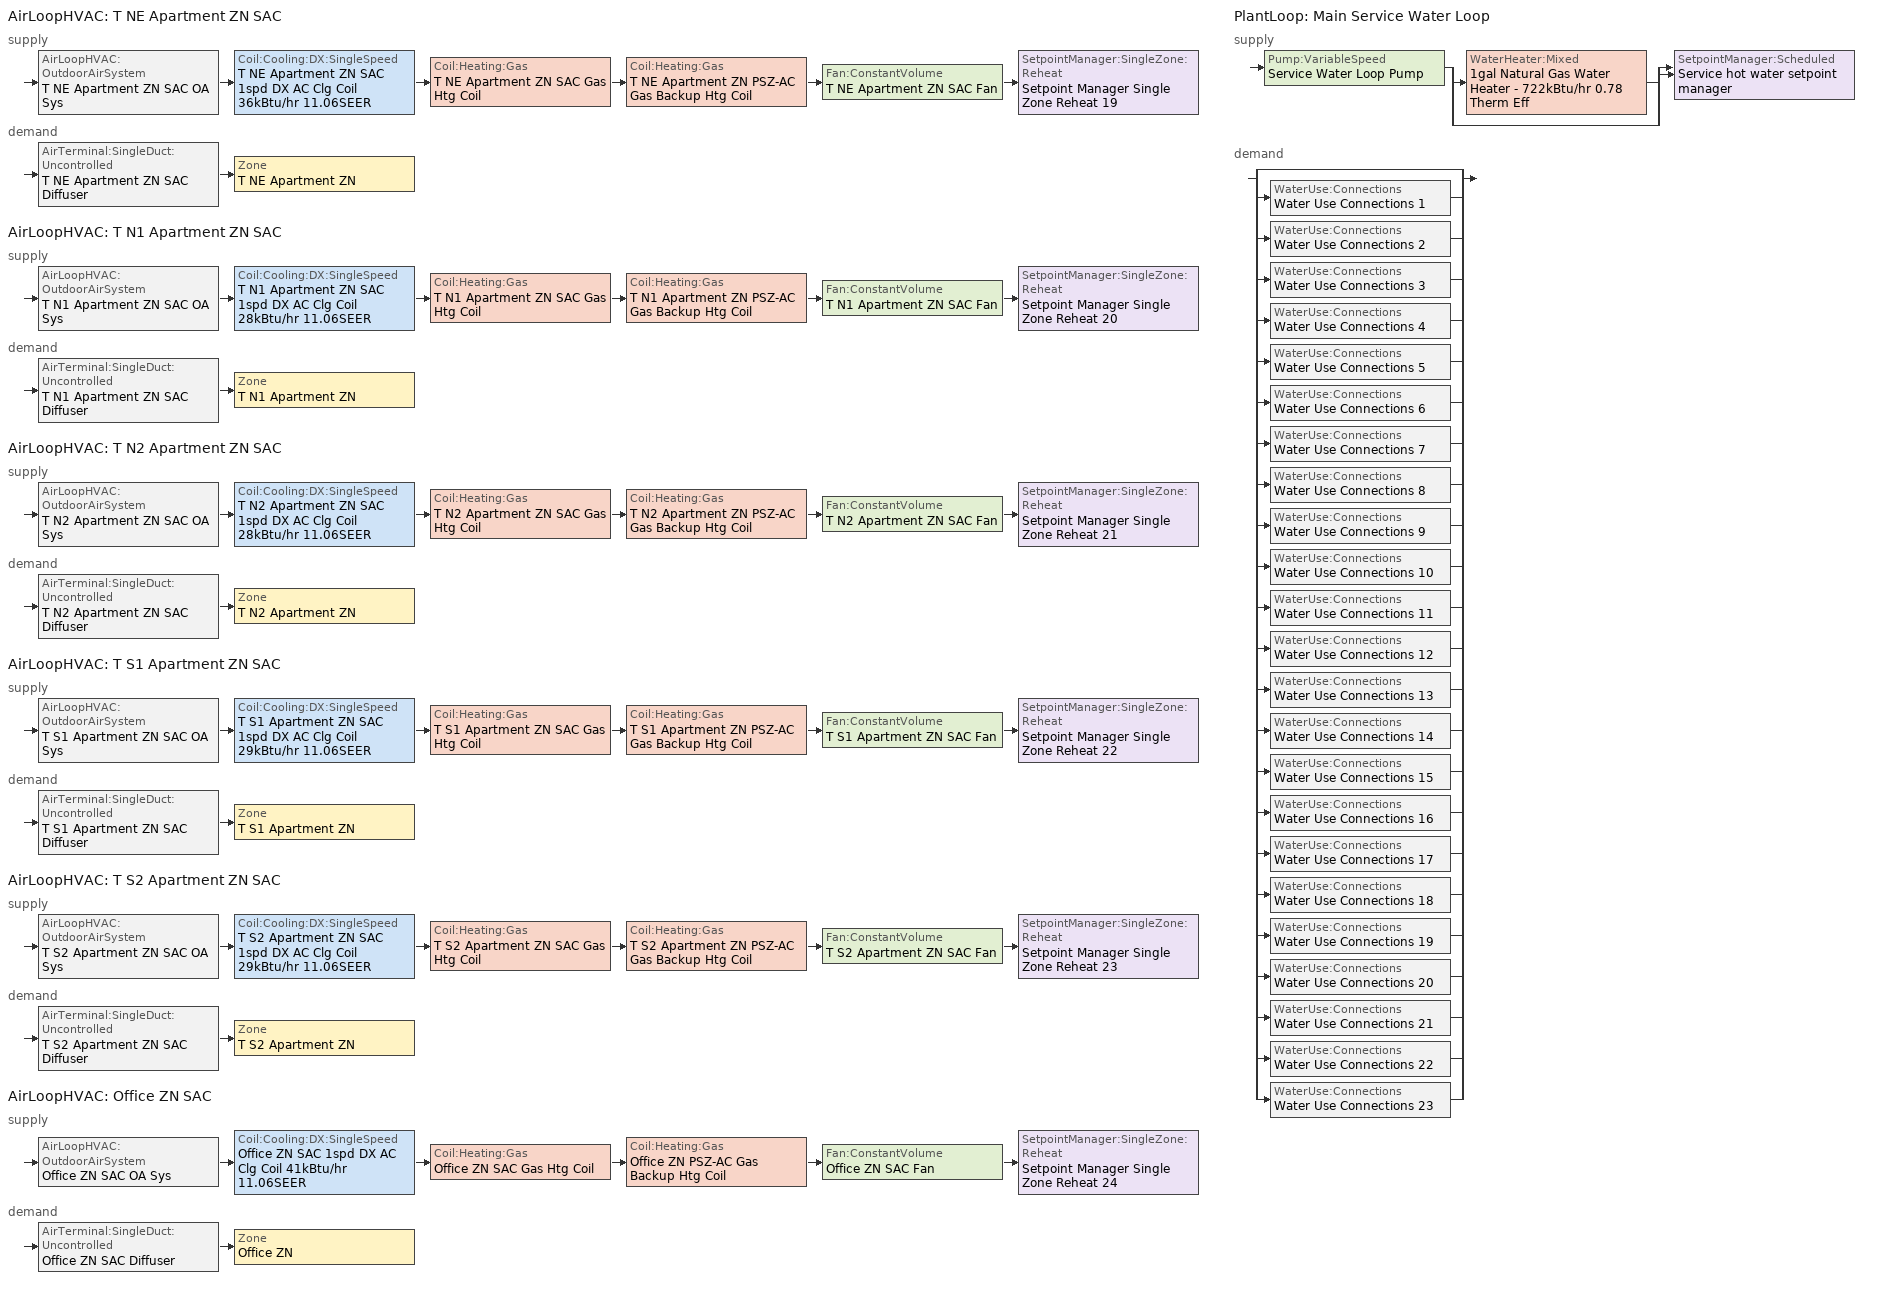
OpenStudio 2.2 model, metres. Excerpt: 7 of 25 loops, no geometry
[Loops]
AirLoopHVAC 'T NE Apartment ZN SAC'
 supply: AirLoopHVAC:OutdoorAirSystem 'T NE Apartment ZN SAC OA Sys' > Coil:Cooling:DX:SingleSpeed 'T NE Apartment ZN SAC 1spd DX AC Clg Coil 36kBtu/hr 11.06SEER' > Coil:Heating:Gas 'T NE Apartment ZN SAC Gas Htg Coil' > Coil:Heating:Gas 'T NE Apartment ZN PSZ-AC Gas Backup Htg Coil' > Fan:ConstantVolume 'T NE Apartment ZN SAC Fan' > SetpointManager:SingleZone:Reheat 'Setpoint Manager Single Zone Reheat 19'
 demand: AirTerminal:SingleDuct:Uncontrolled 'T NE Apartment ZN SAC Diffuser' > Zone 'T NE Apartment ZN'
AirLoopHVAC 'T N1 Apartment ZN SAC'
 supply: AirLoopHVAC:OutdoorAirSystem 'T N1 Apartment ZN SAC OA Sys' > Coil:Cooling:DX:SingleSpeed 'T N1 Apartment ZN SAC 1spd DX AC Clg Coil 28kBtu/hr 11.06SEER' > Coil:Heating:Gas 'T N1 Apartment ZN SAC Gas Htg Coil' > Coil:Heating:Gas 'T N1 Apartment ZN PSZ-AC Gas Backup Htg Coil' > Fan:ConstantVolume 'T N1 Apartment ZN SAC Fan' > SetpointManager:SingleZone:Reheat 'Setpoint Manager Single Zone Reheat 20'
 demand: AirTerminal:SingleDuct:Uncontrolled 'T N1 Apartment ZN SAC Diffuser' > Zone 'T N1 Apartment ZN'
AirLoopHVAC 'T N2 Apartment ZN SAC'
 supply: AirLoopHVAC:OutdoorAirSystem 'T N2 Apartment ZN SAC OA Sys' > Coil:Cooling:DX:SingleSpeed 'T N2 Apartment ZN SAC 1spd DX AC Clg Coil 28kBtu/hr 11.06SEER' > Coil:Heating:Gas 'T N2 Apartment ZN SAC Gas Htg Coil' > Coil:Heating:Gas 'T N2 Apartment ZN PSZ-AC Gas Backup Htg Coil' > Fan:ConstantVolume 'T N2 Apartment ZN SAC Fan' > SetpointManager:SingleZone:Reheat 'Setpoint Manager Single Zone Reheat 21'
 demand: AirTerminal:SingleDuct:Uncontrolled 'T N2 Apartment ZN SAC Diffuser' > Zone 'T N2 Apartment ZN'
AirLoopHVAC 'T S1 Apartment ZN SAC'
 supply: AirLoopHVAC:OutdoorAirSystem 'T S1 Apartment ZN SAC OA Sys' > Coil:Cooling:DX:SingleSpeed 'T S1 Apartment ZN SAC 1spd DX AC Clg Coil 29kBtu/hr 11.06SEER' > Coil:Heating:Gas 'T S1 Apartment ZN SAC Gas Htg Coil' > Coil:Heating:Gas 'T S1 Apartment ZN PSZ-AC Gas Backup Htg Coil' > Fan:ConstantVolume 'T S1 Apartment ZN SAC Fan' > SetpointManager:SingleZone:Reheat 'Setpoint Manager Single Zone Reheat 22'
 demand: AirTerminal:SingleDuct:Uncontrolled 'T S1 Apartment ZN SAC Diffuser' > Zone 'T S1 Apartment ZN'
AirLoopHVAC 'T S2 Apartment ZN SAC'
 supply: AirLoopHVAC:OutdoorAirSystem 'T S2 Apartment ZN SAC OA Sys' > Coil:Cooling:DX:SingleSpeed 'T S2 Apartment ZN SAC 1spd DX AC Clg Coil 29kBtu/hr 11.06SEER' > Coil:Heating:Gas 'T S2 Apartment ZN SAC Gas Htg Coil' > Coil:Heating:Gas 'T S2 Apartment ZN PSZ-AC Gas Backup Htg Coil' > Fan:ConstantVolume 'T S2 Apartment ZN SAC Fan' > SetpointManager:SingleZone:Reheat 'Setpoint Manager Single Zone Reheat 23'
 demand: AirTerminal:SingleDuct:Uncontrolled 'T S2 Apartment ZN SAC Diffuser' > Zone 'T S2 Apartment ZN'
AirLoopHVAC 'Office ZN SAC'
 supply: AirLoopHVAC:OutdoorAirSystem 'Office ZN SAC OA Sys' > Coil:Cooling:DX:SingleSpeed 'Office ZN SAC 1spd DX AC Clg Coil 41kBtu/hr 11.06SEER' > Coil:Heating:Gas 'Office ZN SAC Gas Htg Coil' > Coil:Heating:Gas 'Office ZN PSZ-AC Gas Backup Htg Coil' > Fan:ConstantVolume 'Office ZN SAC Fan' > SetpointManager:SingleZone:Reheat 'Setpoint Manager Single Zone Reheat 24'
 demand: AirTerminal:SingleDuct:Uncontrolled 'Office ZN SAC Diffuser' > Zone 'Office ZN'
PlantLoop 'Main Service Water Loop'
 supply: Pump:VariableSpeed 'Service Water Loop Pump' > split
  | WaterHeater:Mixed '1gal Natural Gas Water Heater - 722kBtu/hr 0.78 Therm Eff'
  | bypass
  join > SetpointManager:Scheduled 'Service hot water setpoint manager'
 demand: split
  | bypass
  | WaterUse:Connections 'Water Use Connections 1'
  | WaterUse:Connections 'Water Use Connections 2'
  | WaterUse:Connections 'Water Use Connections 3'
  | WaterUse:Connections 'Water Use Connections 4'
  | WaterUse:Connections 'Water Use Connections 5'
  | WaterUse:Connections 'Water Use Connections 6'
  | WaterUse:Connections 'Water Use Connections 7'
  | WaterUse:Connections 'Water Use Connections 8'
  | WaterUse:Connections 'Water Use Connections 9'
  | WaterUse:Connections 'Water Use Connections 10'
  | WaterUse:Connections 'Water Use Connections 11'
  | WaterUse:Connections 'Water Use Connections 12'
  | WaterUse:Connections 'Water Use Connections 13'
  | WaterUse:Connections 'Water Use Connections 14'
  | WaterUse:Connections 'Water Use Connections 15'
  | WaterUse:Connections 'Water Use Connections 16'
  | WaterUse:Connections 'Water Use Connections 17'
  | WaterUse:Connections 'Water Use Connections 18'
  | WaterUse:Connections 'Water Use Connections 19'
  | WaterUse:Connections 'Water Use Connections 20'
  | WaterUse:Connections 'Water Use Connections 21'
  | WaterUse:Connections 'Water Use Connections 22'
  | WaterUse:Connections 'Water Use Connections 23'
[Sizing:Zone] Zone Cooling Design Supply Air Temperature Input Method=SupplyAirTemperature; Zone Cooling Design Supply Air Temperature {C}=14; Zone Cooling Design Supply Air Temperature Difference {deltaC}=11.11; Zone Heating Design Supply Air Temperature Input Method=SupplyAirTemperature; Zone Heating Design Supply Air Temperature {C}=50; Zone Heating Design Supply Air Temperature Difference {deltaC}=11.11; Zone Cooling Design Supply Air Humidity Ratio {kg-H2O/kg-air}=0.008; Zone Heating Design Supply Air Humidity Ratio {kg-H2O/kg-air}=0.008; Cooling Design Air Flow Method=DesignDay; Heating Design Air Flow Method=DesignDay; Account for Dedicated Outdoor Air System=No; Dedicated Outdoor Air System Control Strategy=NeutralSupplyAir; Dedicated Outdoor Air Low Setpoint Temperature for Design {C}=autosize; Dedicated Outdoor Air High Setpoint Temperature for Design {C}=autosize
Office ZN; T N1 Apartment ZN; T N2 Apartment ZN; T NE Apartment ZN; T S1 Apartment ZN; T S2 Apartment ZN
[Zone equipment]
Office ZN: Office ZN SAC Diffuser
T N1 Apartment ZN: T N1 Apartment ZN SAC Diffuser
T N2 Apartment ZN: T N2 Apartment ZN SAC Diffuser
T NE Apartment ZN: T NE Apartment ZN SAC Diffuser
T S1 Apartment ZN: T S1 Apartment ZN SAC Diffuser
T S2 Apartment ZN: T S2 Apartment ZN SAC Diffuser
[AirLoopHVAC] Design Supply Air Flow Rate {m3/s}=AutoSize
Name | Availability Schedule | Availability Manager
T NE Apartment ZN SAC; T N1 Apartment ZN SAC; T N2 Apartment ZN SAC; T S1 Apartment ZN SAC; T S2 Apartment ZN SAC | Always On Discrete
Office ZN SAC | ApartmentMidRise All On | Availability Manager Night Cycle 6
[Sizing:System] Type of Load to Size On=Sensible; Design Outdoor Air Flow Rate {m3/s}=Autosize; Minimum System Air Flow Ratio=1; Preheat Design Temperature {C}=7; Preheat Design Humidity Ratio {kg-H2O/kg-Air}=0.008; Precool Design Temperature {C}=11; Precool Design Humidity Ratio {kg-H2O/kg-Air}=0.008; Central Cooling Design Supply Air Temperature {C}=12; Central Heating Design Supply Air Temperature {C}=50; Sizing Option=NonCoincident; 100% Outdoor Air in Cooling=No; 100% Outdoor Air in Heating=No; Central Cooling Design Supply Air Humidity Ratio {kg-H2O/kg-Air}=0.008; Central Heating Design Supply Air Humidity Ratio {kg-H2O/kg-Air}=0.008; Cooling Design Air Flow Method=DesignDay; Cooling Design Air Flow Rate {m3/s}=0; Heating Design Air Flow Method=DesignDay; Heating Design Air Flow Rate {m3/s}=0; System Outdoor Air Method=ZoneSum; Zone Maximum Outdoor Air Fraction=1; Cooling Supply Air Flow Rate Per Floor Area {m3/s-m2}=0.00996765; Cooling Fraction of Autosized Cooling Supply Air Flow Rate=1; Cooling Supply Air Flow Rate Per Unit Cooling Capacity {m3/s-W}=3.94755e-05; Heating Supply Air Flow Rate Per Floor Area {m3/s-m2}=0.00996765; Heating Fraction of Autosized Heating Supply Air Flow Rate=1; Heating Fraction of Autosized Cooling Supply Air Flow Rate=1; Heating Supply Air Flow Rate Per Unit Heating Capacity {m3/s-W}=3.15882e-05; Cooling Design Capacity Method=CoolingDesignCapacity; Cooling Design Capacity {W}=autosize; Cooling Design Capacity Per Floor Area {W/m2}=234.7; Fraction of Autosized Cooling Design Capacity=1; Heating Design Capacity Method=HeatingDesignCapacity; Heating Design Capacity {W}=autosize; Heating Design Capacity Per Floor Area {W/m2}=157; Fraction of Autosized Heating Design Capacity=1; Central Cooling Capacity Control Method=OnOff
T NE Apartment ZN SAC; T N1 Apartment ZN SAC; T N2 Apartment ZN SAC; T S1 Apartment ZN SAC; T S2 Apartment ZN SAC; Office ZN SAC
[SetpointManager:SingleZone:Reheat] Minimum Supply Air Temperature {C}=13; Maximum Supply Air Temperature {C}=45
Name | Control Zone
Setpoint Manager Single Zone Reheat 19 | T NE Apartment ZN
Setpoint Manager Single Zone Reheat 20 | T N1 Apartment ZN
Setpoint Manager Single Zone Reheat 21 | T N2 Apartment ZN
Setpoint Manager Single Zone Reheat 22 | T S1 Apartment ZN
Setpoint Manager Single Zone Reheat 23 | T S2 Apartment ZN
Setpoint Manager Single Zone Reheat 24 | Office ZN
[Fan:ConstantVolume] Availability Schedule=Always On Discrete; Fan Efficiency=0.53625; Pressure Rise {Pa}=622.722; Maximum Flow Rate {m3/s}=AutoSize; Motor Efficiency=0.825
T NE Apartment ZN SAC Fan; T N1 Apartment ZN SAC Fan; T N2 Apartment ZN SAC Fan; T S1 Apartment ZN SAC Fan; T S2 Apartment ZN SAC Fan; Office ZN SAC Fan
[Coil:Heating:Gas] Availability Schedule=Always On Discrete; Gas Burner Efficiency=0.8; Nominal Capacity {W}=AutoSize; Parasitic Electric Load {W}=0; Parasitic Gas Load {W}=0
Name | Part Load Fraction Correlation Curve
T NE Apartment ZN SAC Gas Htg Coil | Curve Cubic 19
T NE Apartment ZN PSZ-AC Gas Backup Htg Coil; T N1 Apartment ZN PSZ-AC Gas Backup Htg Coil; T N2 Apartment ZN PSZ-AC Gas Backup Htg Coil; T S1 Apartment ZN PSZ-AC Gas Backup Htg Coil; T S2 Apartment ZN PSZ-AC Gas Backup Htg Coil; Office ZN PSZ-AC Gas Backup Htg Coil
T N1 Apartment ZN SAC Gas Htg Coil | Curve Cubic 20
T N2 Apartment ZN SAC Gas Htg Coil | Curve Cubic 21
T S1 Apartment ZN SAC Gas Htg Coil | Curve Cubic 22
T S2 Apartment ZN SAC Gas Htg Coil | Curve Cubic 23
Office ZN SAC Gas Htg Coil | Curve Cubic 24
[Coil:Cooling:DX:SingleSpeed] Availability Schedule=Always On Discrete; Rated Total Cooling Capacity {W}=autosize; Rated Sensible Heat Ratio=autosize; Rated COP {W/W}=3.26872; Rated Air Flow Rate {m3/s}=autosize; Rated Evaporator Fan Power Per Volume Flow Rate {W/(m3/s)}=773.3; Condenser Type=AirCooled; Evaporative Condenser Effectiveness=0; Evaporative Condenser Air Flow Rate {m3/s}=Autosize; Evaporative Condenser Pump Rated Power Consumption {W}=Autosize; Crankcase Heater Capacity {W}=0; Maximum Outdoor Dry-Bulb Temperature for Crankcase Heater Operation {C}=0; Basin Heater Capacity {W/K}=0; Basin Heater Setpoint Temperature {C}=10
Name | Total Cooling Capacity Function of Temperature Curve | Total Cooling Capacity Function of Flow Fraction Curve | Energy Input Ratio Function of Temperature Curve | Energy Input Ratio Function of Flow Fraction Curve | Part Load Fraction Correlation Curve
T NE Apartment ZN SAC 1spd DX AC Clg Coil 36kBtu/hr 11.06SEER | DOE Ref DX Clg Coil Cool-Cap-fT 18 | DOE Ref DX Clg Coil Cool-CAP-fFlow 18 | DOE Ref DX Clg Coil Cool-EIR-fT 18 | DOE Ref DX Clg Coil Cool-EIR-fFlow 18 | DOE Ref DX Clg Coil Cool-PLF-fPLR 18
T N1 Apartment ZN SAC 1spd DX AC Clg Coil 28kBtu/hr 11.06SEER | DOE Ref DX Clg Coil Cool-Cap-fT 16 | DOE Ref DX Clg Coil Cool-CAP-fFlow 16 | DOE Ref DX Clg Coil Cool-EIR-fT 16 | DOE Ref DX Clg Coil Cool-EIR-fFlow 16 | DOE Ref DX Clg Coil Cool-PLF-fPLR 16
T N2 Apartment ZN SAC 1spd DX AC Clg Coil 28kBtu/hr 11.06SEER | DOE Ref DX Clg Coil Cool-Cap-fT 17 | DOE Ref DX Clg Coil Cool-CAP-fFlow 17 | DOE Ref DX Clg Coil Cool-EIR-fT 17 | DOE Ref DX Clg Coil Cool-EIR-fFlow 17 | DOE Ref DX Clg Coil Cool-PLF-fPLR 17
T S1 Apartment ZN SAC 1spd DX AC Clg Coil 29kBtu/hr 11.06SEER | DOE Ref DX Clg Coil Cool-Cap-fT 20 | DOE Ref DX Clg Coil Cool-CAP-fFlow 20 | DOE Ref DX Clg Coil Cool-EIR-fT 20 | DOE Ref DX Clg Coil Cool-EIR-fFlow 20 | DOE Ref DX Clg Coil Cool-PLF-fPLR 20
T S2 Apartment ZN SAC 1spd DX AC Clg Coil 29kBtu/hr 11.06SEER | DOE Ref DX Clg Coil Cool-Cap-fT 21 | DOE Ref DX Clg Coil Cool-CAP-fFlow 21 | DOE Ref DX Clg Coil Cool-EIR-fT 21 | DOE Ref DX Clg Coil Cool-EIR-fFlow 21 | DOE Ref DX Clg Coil Cool-PLF-fPLR 21
Office ZN SAC 1spd DX AC Clg Coil 41kBtu/hr 11.06SEER | DOE Ref DX Clg Coil Cool-Cap-fT 15 | DOE Ref DX Clg Coil Cool-CAP-fFlow 15 | DOE Ref DX Clg Coil Cool-EIR-fT 15 | DOE Ref DX Clg Coil Cool-EIR-fFlow 15 | DOE Ref DX Clg Coil Cool-PLF-fPLR 15
[Controller:OutdoorAir] Minimum Outdoor Air Flow Rate {m3/s}=autosize; Maximum Outdoor Air Flow Rate {m3/s}=Autosize; Economizer Control Type=NoEconomizer; Economizer Control Action Type=ModulateFlow; Economizer Maximum Limit Dry-Bulb Temperature {C}=28; Economizer Maximum Limit Enthalpy {J/kg}=64000; Economizer Minimum Limit Dry-Bulb Temperature {C}=-100; Lockout Type=LockoutWithCompressor; Minimum Limit Type=FixedMinimum; Minimum Outdoor Air Schedule=Always On Discrete; Maximum Fraction of Outdoor Air Schedule=HotelSmall SAC_Econ_MaxOAFrac_Sch; High Humidity Control=No; Heat Recovery Bypass Control Type=BypassWhenWithinEconomizerLimits
Name | Controller Mechanical Ventilation
T NE Apartment ZN SAC OA Sys Controller | Controller Mechanical Ventilation 19
T N1 Apartment ZN SAC OA Sys Controller | Controller Mechanical Ventilation 20
T N2 Apartment ZN SAC OA Sys Controller | Controller Mechanical Ventilation 21
T S1 Apartment ZN SAC OA Sys Controller | Controller Mechanical Ventilation 22
T S2 Apartment ZN SAC OA Sys Controller | Controller Mechanical Ventilation 23
Office ZN SAC OA Sys Controller | Controller Mechanical Ventilation 24
[Controller:MechanicalVentilation] Availability Schedule=Always On Discrete; System Outdoor Air Method=ZoneSum
Controller Mechanical Ventilation 19; Controller Mechanical Ventilation 20; Controller Mechanical Ventilation 21; Controller Mechanical Ventilation 22; Controller Mechanical Ventilation 23; Controller Mechanical Ventilation 24
[AirLoopHVAC:OutdoorAirSystem]
Name | Controller
T NE Apartment ZN SAC OA Sys | T NE Apartment ZN SAC OA Sys Controller
T N1 Apartment ZN SAC OA Sys | T N1 Apartment ZN SAC OA Sys Controller
T N2 Apartment ZN SAC OA Sys | T N2 Apartment ZN SAC OA Sys Controller
T S1 Apartment ZN SAC OA Sys | T S1 Apartment ZN SAC OA Sys Controller
T S2 Apartment ZN SAC OA Sys | T S2 Apartment ZN SAC OA Sys Controller
Office ZN SAC OA Sys | Office ZN SAC OA Sys Controller
[AirTerminal:SingleDuct:Uncontrolled] Availability Schedule=Always On Discrete; Maximum Air Flow Rate {m3/s}=AutoSize
T NE Apartment ZN SAC Diffuser; T N1 Apartment ZN SAC Diffuser; T N2 Apartment ZN SAC Diffuser; T S1 Apartment ZN SAC Diffuser; T S2 Apartment ZN SAC Diffuser; Office ZN SAC Diffuser
[PlantLoop]
Main Service Water Loop: Glycol Concentration=0; Maximum Loop Temperature {C}=60; Minimum Loop Temperature {C}=10; Plant Loop Volume {m3}=Autocalculate; Load Distribution Scheme=Optimal
[Sizing:Plant]
Main Service Water Loop: Loop Type=Heating; Design Loop Exit Temperature {C}=60; Loop Design Temperature Difference {deltaC}=5; Sizing Option=NonCoincident; Zone Timesteps in Averaging Window=1; Coincident Sizing Factor Mode=None
[SetpointManager:Scheduled]
Service hot water setpoint manager: Control Variable=Temperature; Schedule=Service Water Loop Temp - 140F
[Pump:VariableSpeed]
Service Water Loop Pump: Rated Pump Head {Pa}=0.01; Motor Efficiency=0.825; Pump Control Type=Intermittent
[WaterHeater:Mixed]
1gal Natural Gas Water Heater - 722kBtu/hr 0.78 Therm Eff: Tank Volume {m3}=0.00378541; Setpoint Temperature Schedule=Service Water Loop Temp - 140F; Deadband Temperature Difference {deltaC}=2; Maximum Temperature Limit {C}=82.2222; Heater Control Type=Cycle; Heater Maximum Capacity {W}=211500; Heater Fuel Type=NaturalGas; Heater Thermal Efficiency=0.78; Off Cycle Parasitic Fuel Consumption Rate {W}=1.99874; Off Cycle Parasitic Fuel Type=NaturalGas; Off Cycle Parasitic Heat Fraction to Tank=0.8; On Cycle Parasitic Fuel Consumption Rate {W}=1.99874; On Cycle Parasitic Fuel Type=NaturalGas; On Cycle Parasitic Heat Fraction to Tank=0; Ambient Temperature Indicator=Schedule; Ambient Temperature Schedule=Water Heater Ambient Temp Schedule - 70F; Off Cycle Loss Coefficient to Ambient Temperature {W/K}=5.99799; On Cycle Loss Coefficient to Ambient Temperature {W/K}=5.99799; Use Side Effectiveness=1; Source Side Effectiveness=1; Use Side Design Flow Rate {m3/s}=autosize; Source Side Design Flow Rate {m3/s}=autosize; Indirect Water Heating Recovery Time {hr}=1.5
[WaterUse:Connections]
Name | Water Use Equipment Name 1
Water Use Connections 1 | G n1 apartment Service Water Use 0.06gal/min
Water Use Connections 2 | G n2 apartment Service Water Use 0.06gal/min
Water Use Connections 3 | G ne apartment Service Water Use 0.06gal/min
Water Use Connections 4 | G nw apartment Service Water Use 0.06gal/min
Water Use Connections 5 | G s1 apartment Service Water Use 0.06gal/min
Water Use Connections 6 | G s2 apartment Service Water Use 0.06gal/min
Water Use Connections 7 | G sw apartment Service Water Use 0.06gal/min
Water Use Connections 8 | M n1 apartment Service Water Use 0.12gal/min
Water Use Connections 9 | M n2 apartment Service Water Use 0.12gal/min
Water Use Connections 10 | M ne apartment Service Water Use 0.12gal/min
Water Use Connections 11 | M nw apartment Service Water Use 0.12gal/min
Water Use Connections 12 | M s1 apartment Service Water Use 0.12gal/min
Water Use Connections 13 | M s2 apartment Service Water Use 0.12gal/min
Water Use Connections 14 | M se apartment Service Water Use 0.12gal/min
Water Use Connections 15 | M sw apartment Service Water Use 0.12gal/min
Water Use Connections 16 | T n1 apartment Service Water Use 0.06gal/min
Water Use Connections 17 | T n2 apartment Service Water Use 0.06gal/min
Water Use Connections 18 | T ne apartment Service Water Use 0.06gal/min
Water Use Connections 19 | T nw apartment Service Water Use 0.06gal/min
Water Use Connections 20 | T s1 apartment Service Water Use 0.06gal/min
Water Use Connections 21 | T s2 apartment Service Water Use 0.06gal/min
Water Use Connections 22 | T se apartment Service Water Use 0.06gal/min
Water Use Connections 23 | T sw apartment Service Water Use 0.06gal/min
[WaterUse:Equipment:Definition]
Name | Peak Flow Rate {m3/s} | Target Temperature Schedule | Sensible Fraction Schedule | Latent Fraction Schedule
G n1 apartment Service Water Use Def 0.06gal/min | 3.65887e-06 | Schedule Ruleset 5 | Schedule Ruleset 3 | Schedule Ruleset 4
G n2 apartment Service Water Use Def 0.06gal/min | 3.65887e-06 | Schedule Ruleset 8 | Schedule Ruleset 6 | Schedule Ruleset 7
G ne apartment Service Water Use Def 0.06gal/min | 3.65887e-06 | Schedule Ruleset 11 | Schedule Ruleset 9 | Schedule Ruleset 10
G nw apartment Service Water Use Def 0.06gal/min | 3.65887e-06 | Schedule Ruleset 14 | Schedule Ruleset 12 | Schedule Ruleset 13
G s1 apartment Service Water Use Def 0.06gal/min | 3.65887e-06 | Schedule Ruleset 17 | Schedule Ruleset 15 | Schedule Ruleset 16
G s2 apartment Service Water Use Def 0.06gal/min | 3.65887e-06 | Schedule Ruleset 20 | Schedule Ruleset 18 | Schedule Ruleset 19
G sw apartment Service Water Use Def 0.06gal/min | 3.65887e-06 | Schedule Ruleset 23 | Schedule Ruleset 21 | Schedule Ruleset 22
M n1 apartment Service Water Use Def 0.12gal/min | 7.31775e-06 | Schedule Ruleset 26 | Schedule Ruleset 24 | Schedule Ruleset 25
M n2 apartment Service Water Use Def 0.12gal/min | 7.31775e-06 | Schedule Ruleset 29 | Schedule Ruleset 27 | Schedule Ruleset 28
M ne apartment Service Water Use Def 0.12gal/min | 7.31775e-06 | Schedule Ruleset 32 | Schedule Ruleset 30 | Schedule Ruleset 31
M nw apartment Service Water Use Def 0.12gal/min | 7.31775e-06 | Schedule Ruleset 35 | Schedule Ruleset 33 | Schedule Ruleset 34
M s1 apartment Service Water Use Def 0.12gal/min | 7.31775e-06 | Schedule Ruleset 38 | Schedule Ruleset 36 | Schedule Ruleset 37
M s2 apartment Service Water Use Def 0.12gal/min | 7.31775e-06 | Schedule Ruleset 41 | Schedule Ruleset 39 | Schedule Ruleset 40
M se apartment Service Water Use Def 0.12gal/min | 7.31775e-06 | Schedule Ruleset 44 | Schedule Ruleset 42 | Schedule Ruleset 43
M sw apartment Service Water Use Def 0.12gal/min | 7.31775e-06 | Schedule Ruleset 47 | Schedule Ruleset 45 | Schedule Ruleset 46
T n1 apartment Service Water Use Def 0.06gal/min | 3.65887e-06 | Schedule Ruleset 50 | Schedule Ruleset 48 | Schedule Ruleset 49
T n2 apartment Service Water Use Def 0.06gal/min | 3.65887e-06 | Schedule Ruleset 53 | Schedule Ruleset 51 | Schedule Ruleset 52
T ne apartment Service Water Use Def 0.06gal/min | 3.65887e-06 | Schedule Ruleset 56 | Schedule Ruleset 54 | Schedule Ruleset 55
T nw apartment Service Water Use Def 0.06gal/min | 3.65887e-06 | Schedule Ruleset 59 | Schedule Ruleset 57 | Schedule Ruleset 58
T s1 apartment Service Water Use Def 0.06gal/min | 3.65887e-06 | Schedule Ruleset 62 | Schedule Ruleset 60 | Schedule Ruleset 61
T s2 apartment Service Water Use Def 0.06gal/min | 3.65887e-06 | Schedule Ruleset 65 | Schedule Ruleset 63 | Schedule Ruleset 64
T se apartment Service Water Use Def 0.06gal/min | 3.65887e-06 | Schedule Ruleset 68 | Schedule Ruleset 66 | Schedule Ruleset 67
T sw apartment Service Water Use Def 0.06gal/min | 3.65887e-06 | Schedule Ruleset 71 | Schedule Ruleset 69 | Schedule Ruleset 70
[WaterUse:Equipment] Flow Rate Fraction Schedule=ApartmentMidRise APT_DHW_SCH
Name | Water Use Equipment Definition
G n1 apartment Service Water Use 0.06gal/min | G n1 apartment Service Water Use Def 0.06gal/min
G n2 apartment Service Water Use 0.06gal/min | G n2 apartment Service Water Use Def 0.06gal/min
G ne apartment Service Water Use 0.06gal/min | G ne apartment Service Water Use Def 0.06gal/min
G nw apartment Service Water Use 0.06gal/min | G nw apartment Service Water Use Def 0.06gal/min
G s1 apartment Service Water Use 0.06gal/min | G s1 apartment Service Water Use Def 0.06gal/min
G s2 apartment Service Water Use 0.06gal/min | G s2 apartment Service Water Use Def 0.06gal/min
G sw apartment Service Water Use 0.06gal/min | G sw apartment Service Water Use Def 0.06gal/min
M n1 apartment Service Water Use 0.12gal/min | M n1 apartment Service Water Use Def 0.12gal/min
M n2 apartment Service Water Use 0.12gal/min | M n2 apartment Service Water Use Def 0.12gal/min
M ne apartment Service Water Use 0.12gal/min | M ne apartment Service Water Use Def 0.12gal/min
M nw apartment Service Water Use 0.12gal/min | M nw apartment Service Water Use Def 0.12gal/min
M s1 apartment Service Water Use 0.12gal/min | M s1 apartment Service Water Use Def 0.12gal/min
M s2 apartment Service Water Use 0.12gal/min | M s2 apartment Service Water Use Def 0.12gal/min
M se apartment Service Water Use 0.12gal/min | M se apartment Service Water Use Def 0.12gal/min
M sw apartment Service Water Use 0.12gal/min | M sw apartment Service Water Use Def 0.12gal/min
T n1 apartment Service Water Use 0.06gal/min | T n1 apartment Service Water Use Def 0.06gal/min
T n2 apartment Service Water Use 0.06gal/min | T n2 apartment Service Water Use Def 0.06gal/min
T ne apartment Service Water Use 0.06gal/min | T ne apartment Service Water Use Def 0.06gal/min
T nw apartment Service Water Use 0.06gal/min | T nw apartment Service Water Use Def 0.06gal/min
T s1 apartment Service Water Use 0.06gal/min | T s1 apartment Service Water Use Def 0.06gal/min
T s2 apartment Service Water Use 0.06gal/min | T s2 apartment Service Water Use Def 0.06gal/min
T se apartment Service Water Use 0.06gal/min | T se apartment Service Water Use Def 0.06gal/min
T sw apartment Service Water Use 0.06gal/min | T sw apartment Service Water Use Def 0.06gal/min
[AvailabilityManager:NightCycle]
Availability Manager Night Cycle 6: Control Type=CycleOnAny; Thermostat Tolerance {deltaC}=1; Cycling Run Time {s}=3600
[Schedule:Ruleset]
ApartmentMidRise All On: Default Day Schedule=ApartmentMidRise All On Default; Summer Design Day Schedule=ApartmentMidRise All On Summer Design Day; Winter Design Day Schedule=ApartmentMidRise All On Winter Design Day
HotelSmall SAC_Econ_MaxOAFrac_Sch: Default Day Schedule=HotelSmall SAC_Econ_MaxOAFrac_Sch Default; Summer Design Day Schedule=HotelSmall SAC_Econ_MaxOAFrac_Sch Summer Design Day; Winter Design Day Schedule=HotelSmall SAC_Econ_MaxOAFrac_Sch Winter Design Day
Service Water Loop Temp - 140F: Default Day Schedule=Service Water Loop Temp - 140F Default
Water Heater Ambient Temp Schedule - 70F: Default Day Schedule=Water Heater Ambient Temp Schedule - 70F Default
Schedule Ruleset 3: Default Day Schedule=Schedule Day 41
Schedule Ruleset 4: Default Day Schedule=Schedule Day 42
Schedule Ruleset 5: Default Day Schedule=Schedule Day 43
ApartmentMidRise APT_DHW_SCH: Default Day Schedule=ApartmentMidRise APT_DHW_SCH Default; Summer Design Day Schedule=ApartmentMidRise APT_DHW_SCH Summer Design Day; Winter Design Day Schedule=ApartmentMidRise APT_DHW_SCH Winter Design Day
Schedule Ruleset 6: Default Day Schedule=Schedule Day 46
Schedule Ruleset 7: Default Day Schedule=Schedule Day 47
Schedule Ruleset 8: Default Day Schedule=Schedule Day 48
Schedule Ruleset 9: Default Day Schedule=Schedule Day 49
Schedule Ruleset 10: Default Day Schedule=Schedule Day 50
Schedule Ruleset 11: Default Day Schedule=Schedule Day 51
Schedule Ruleset 12: Default Day Schedule=Schedule Day 52
Schedule Ruleset 13: Default Day Schedule=Schedule Day 53
Schedule Ruleset 14: Default Day Schedule=Schedule Day 54
Schedule Ruleset 15: Default Day Schedule=Schedule Day 55
Schedule Ruleset 16: Default Day Schedule=Schedule Day 56
Schedule Ruleset 17: Default Day Schedule=Schedule Day 57
Schedule Ruleset 18: Default Day Schedule=Schedule Day 58
Schedule Ruleset 19: Default Day Schedule=Schedule Day 59
Schedule Ruleset 20: Default Day Schedule=Schedule Day 60
Schedule Ruleset 21: Default Day Schedule=Schedule Day 61
Schedule Ruleset 22: Default Day Schedule=Schedule Day 62
Schedule Ruleset 23: Default Day Schedule=Schedule Day 63
Schedule Ruleset 24: Default Day Schedule=Schedule Day 64
Schedule Ruleset 25: Default Day Schedule=Schedule Day 65
Schedule Ruleset 26: Default Day Schedule=Schedule Day 66
Schedule Ruleset 27: Default Day Schedule=Schedule Day 67
Schedule Ruleset 28: Default Day Schedule=Schedule Day 68
Schedule Ruleset 29: Default Day Schedule=Schedule Day 69
Schedule Ruleset 30: Default Day Schedule=Schedule Day 70
Schedule Ruleset 31: Default Day Schedule=Schedule Day 71
Schedule Ruleset 32: Default Day Schedule=Schedule Day 72
Schedule Ruleset 33: Default Day Schedule=Schedule Day 73
Schedule Ruleset 34: Default Day Schedule=Schedule Day 74
Schedule Ruleset 35: Default Day Schedule=Schedule Day 75
Schedule Ruleset 36: Default Day Schedule=Schedule Day 76
Schedule Ruleset 37: Default Day Schedule=Schedule Day 77
Schedule Ruleset 38: Default Day Schedule=Schedule Day 78
Schedule Ruleset 39: Default Day Schedule=Schedule Day 79
Schedule Ruleset 40: Default Day Schedule=Schedule Day 80
Schedule Ruleset 41: Default Day Schedule=Schedule Day 81
Schedule Ruleset 42: Default Day Schedule=Schedule Day 82
Schedule Ruleset 43: Default Day Schedule=Schedule Day 83
Schedule Ruleset 44: Default Day Schedule=Schedule Day 84
Schedule Ruleset 45: Default Day Schedule=Schedule Day 85
Schedule Ruleset 46: Default Day Schedule=Schedule Day 86
Schedule Ruleset 47: Default Day Schedule=Schedule Day 87
Schedule Ruleset 48: Default Day Schedule=Schedule Day 88
Schedule Ruleset 49: Default Day Schedule=Schedule Day 89
Schedule Ruleset 50: Default Day Schedule=Schedule Day 90
Schedule Ruleset 51: Default Day Schedule=Schedule Day 91
Schedule Ruleset 52: Default Day Schedule=Schedule Day 92
Schedule Ruleset 53: Default Day Schedule=Schedule Day 93
Schedule Ruleset 54: Default Day Schedule=Schedule Day 94
Schedule Ruleset 55: Default Day Schedule=Schedule Day 95
Schedule Ruleset 56: Default Day Schedule=Schedule Day 96
Schedule Ruleset 57: Default Day Schedule=Schedule Day 97
Schedule Ruleset 58: Default Day Schedule=Schedule Day 98
Schedule Ruleset 59: Default Day Schedule=Schedule Day 99
Schedule Ruleset 60: Default Day Schedule=Schedule Day 100
Schedule Ruleset 61: Default Day Schedule=Schedule Day 101
Schedule Ruleset 62: Default Day Schedule=Schedule Day 102
Schedule Ruleset 63: Default Day Schedule=Schedule Day 103
Schedule Ruleset 64: Default Day Schedule=Schedule Day 104
Schedule Ruleset 65: Default Day Schedule=Schedule Day 105
Schedule Ruleset 66: Default Day Schedule=Schedule Day 106
Schedule Ruleset 67: Default Day Schedule=Schedule Day 107
Schedule Ruleset 68: Default Day Schedule=Schedule Day 108
Schedule Ruleset 69: Default Day Schedule=Schedule Day 109
Schedule Ruleset 70: Default Day Schedule=Schedule Day 110
Schedule Ruleset 71: Default Day Schedule=Schedule Day 111
[Schedule:Day]
ApartmentMidRise All On Default; ApartmentMidRise All On Winter Design Day; ApartmentMidRise All On Summer Design Day: 24, 0, 1
HotelSmall SAC_Econ_MaxOAFrac_Sch Default; HotelSmall SAC_Econ_MaxOAFrac_Sch Winter Design Day; HotelSmall SAC_Econ_MaxOAFrac_Sch Summer Design Day: 24, 0, 0.7
Service Water Loop Temp - 140F Default: 24, 0, 60
Water Heater Ambient Temp Schedule - 70F Default: 24, 0, 21.1111
Schedule Day 41; Schedule Day 46; Schedule Day 49; Schedule Day 52; Schedule Day 55; Schedule Day 58; Schedule Day 61; Schedule Day 64; Schedule Day 67; Schedule Day 70; Schedule Day 73; Schedule Day 76; Schedule Day 79; Schedule Day 82; Schedule Day 85; Schedule Day 88; Schedule Day 91; Schedule Day 94; Schedule Day 97; Schedule Day 100; Schedule Day 103; Schedule Day 106; Schedule Day 109: 24, 0, 0.2
Schedule Day 42; Schedule Day 47; Schedule Day 50; Schedule Day 53; Schedule Day 56; Schedule Day 59; Schedule Day 62; Schedule Day 65; Schedule Day 68; Schedule Day 71; Schedule Day 74; Schedule Day 77; Schedule Day 80; Schedule Day 83; Schedule Day 86; Schedule Day 89; Schedule Day 92; Schedule Day 95; Schedule Day 98; Schedule Day 101; Schedule Day 104; Schedule Day 107; Schedule Day 110: 24, 0, 0.05
Schedule Day 43; Schedule Day 48; Schedule Day 51; Schedule Day 54; Schedule Day 57; Schedule Day 60; Schedule Day 63; Schedule Day 66; Schedule Day 69; Schedule Day 72; Schedule Day 75; Schedule Day 78; Schedule Day 81; Schedule Day 84; Schedule Day 87; Schedule Day 90; Schedule Day 93; Schedule Day 96; Schedule Day 99; Schedule Day 102; Schedule Day 105; Schedule Day 108; Schedule Day 111: 24, 0, 43.3
ApartmentMidRise APT_DHW_SCH Default; ApartmentMidRise APT_DHW_SCH Winter Design Day; ApartmentMidRise APT_DHW_SCH Summer Design Day: 1, 0, 0.08, 2, 0, 0.04, 4, 0, 0.01, 5, 0, 0.04, 6, 0, 0.27, 7, 0, 0.94, 8, 0, 1, 9, 0, 0.96, 10, 0, 0.84, 11, 0, 0.76, 12, 0, 0.61, 13, 0, 0.53, 14, 0, 0.47, 15, 0, 0.41, 16, 0, 0.47, 17, 0, 0.55, 18, 0, 0.73, 19, 0, 0.86, 20, 0, 0.82, 21, 0, 0.75, 22, 0, 0.61, 23, 0, 0.53, 24, 0, 0.29
[Schedule:Constant]
Always On Discrete: Value=1
[Curve:Cubic] Coefficient3 x**2=0; Coefficient4 x**3=0
Name | Coefficient1 Constant | Coefficient2 x | Minimum Value of x | Maximum Value of x
Curve Cubic 19; Curve Cubic 20; Curve Cubic 21; Curve Cubic 22; Curve Cubic 23; Curve Cubic 24 | 0.8 | 0.2 | 0 | 1
DOE Ref DX Clg Coil Cool-CAP-fFlow 15; DOE Ref DX Clg Coil Cool-EIR-fFlow 15; DOE Ref DX Clg Coil Cool-CAP-fFlow 16; DOE Ref DX Clg Coil Cool-EIR-fFlow 16; DOE Ref DX Clg Coil Cool-CAP-fFlow 17; DOE Ref DX Clg Coil Cool-EIR-fFlow 17; DOE Ref DX Clg Coil Cool-CAP-fFlow 18; DOE Ref DX Clg Coil Cool-EIR-fFlow 18; DOE Ref DX Clg Coil Cool-CAP-fFlow 20; DOE Ref DX Clg Coil Cool-EIR-fFlow 20; DOE Ref DX Clg Coil Cool-CAP-fFlow 21; DOE Ref DX Clg Coil Cool-EIR-fFlow 21 | 1 | 0 | -100 | 100
[Curve:Biquadratic] Minimum Value of x=-100; Maximum Value of x=100; Minimum Value of y=-100; Maximum Value of y=100
Name | Coefficient1 Constant | Coefficient2 x | Coefficient3 x**2 | Coefficient4 y | Coefficient5 y**2 | Coefficient6 x*y
DOE Ref DX Clg Coil Cool-Cap-fT 15; DOE Ref DX Clg Coil Cool-Cap-fT 16; DOE Ref DX Clg Coil Cool-Cap-fT 17; DOE Ref DX Clg Coil Cool-Cap-fT 18; DOE Ref DX Clg Coil Cool-Cap-fT 20; DOE Ref DX Clg Coil Cool-Cap-fT 21 | 0.971212 | -0.0152755 | 0.00144345 | -0.00039321 | -6.8364e-06 | -0.000290596
DOE Ref DX Clg Coil Cool-EIR-fT 15; DOE Ref DX Clg Coil Cool-EIR-fT 16; DOE Ref DX Clg Coil Cool-EIR-fT 17; DOE Ref DX Clg Coil Cool-EIR-fT 18; DOE Ref DX Clg Coil Cool-EIR-fT 20; DOE Ref DX Clg Coil Cool-EIR-fT 21 | 0.286871 | 0.0239022 | -0.000810648 | 0.0134585 | 0.000338936 | -0.000487004
[Curve:Quadratic] Coefficient1 Constant=0.909496; Coefficient2 x=0.0986477; Coefficient3 x**2=-0.00819488; Minimum Value of x=0; Maximum Value of x=1
DOE Ref DX Clg Coil Cool-PLF-fPLR 15; DOE Ref DX Clg Coil Cool-PLF-fPLR 16; DOE Ref DX Clg Coil Cool-PLF-fPLR 17; DOE Ref DX Clg Coil Cool-PLF-fPLR 18; DOE Ref DX Clg Coil Cool-PLF-fPLR 20; DOE Ref DX Clg Coil Cool-PLF-fPLR 21
